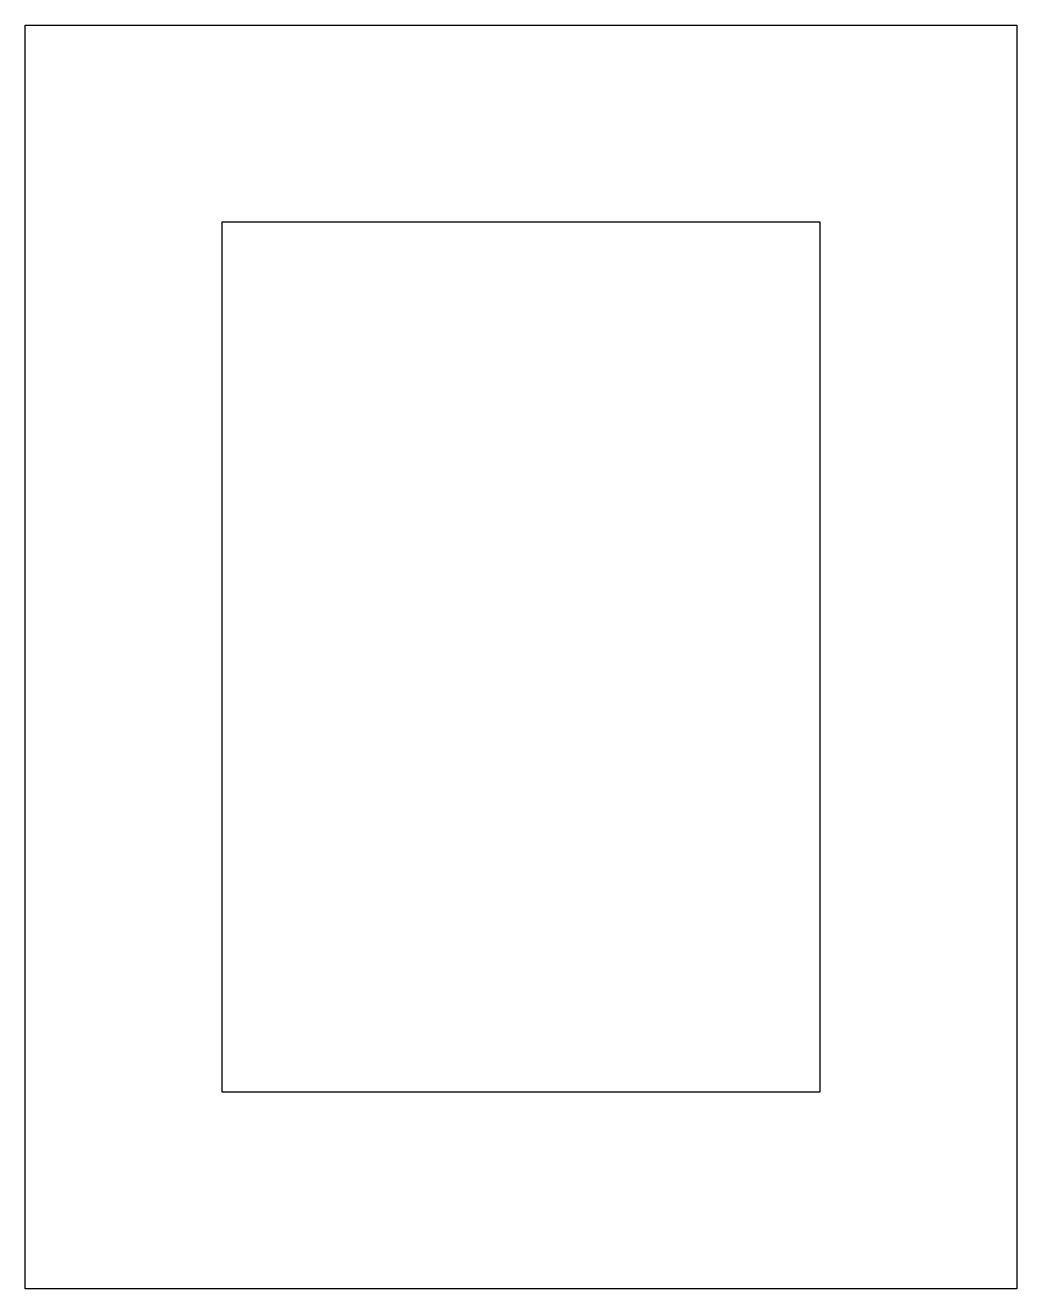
# Model space of a CAD drawing. Units: millimetres at full size, sheet at 1:100. Extents: x -5633 to 2388, y -16531 to -6306.
import ezdxf

# ---------------------------------------------------------------- set-up
doc = ezdxf.new("R2010")
doc.units = ezdxf.units.MM
doc.header["$LTSCALE"] = 100
doc.layers.add('0-0', color=7, linetype='Continuous')

msp = doc.modelspace()

# ---------------------------------------------------------------- linework, layer by layer
at = {"layer": '0-0'}
for p, q in [((2387.8, -6306.1), (2387.8, -16530.6)), ((2387.8, -16530.6), (-5632.7, -16530.6))]:
    msp.add_line(p, q, dxfattribs=at)
msp.add_lwpolyline([(-5632.7, -16530.6), (-5632.7, -6306.1), (2387.8, -6306.1)], dxfattribs=at)
msp.add_lwpolyline([(795.9, -14938.8), (-4040.8, -14938.8), (-4040.8, -7898), (795.9, -7898)], close=True, dxfattribs=at)

doc.saveas('drawing.dxf')
